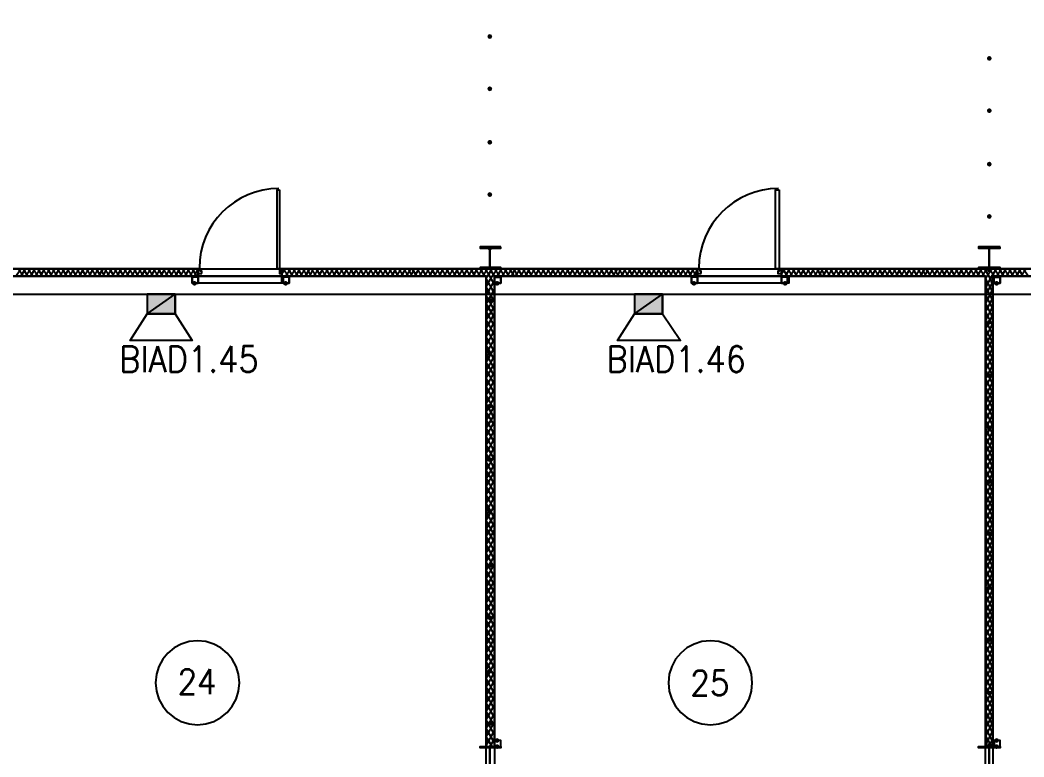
# Model space of a CAD drawing. Header units: millimetres. Extents: x 0 to 420, y 0 to 297.
# Drawn here: x 312.86 to 347.83, y 121.9 to 147.55 of the extents above; entities that cross this region are included whole.
import ezdxf

# ---------------------------------------------------------------- set-up
doc = ezdxf.new("R2010")
doc.units = ezdxf.units.MM
doc.layers.get('0').update_dxf_attribs({"linetype": 'CONTINUOUS'})
doc.styles.get("Standard").update_dxf_attribs({"font": 'STANDARD'})

msp = doc.modelspace()

# ---------------------------------------------------------------- hatches: boundary and pattern name
at = {"true_color": 0x000007}
for points in [[(329.311, 146.981333), (329.286129, 146.921537), (329.226333, 146.896667), (329.166538, 146.921537), (329.141667, 146.981333), (329.166537, 147.041129), (329.226333, 147.066), (329.286129, 147.041129)], [(346.71, 146.219333), (346.685129, 146.159538), (346.625333, 146.134667), (346.565538, 146.159538), (346.540667, 146.219333), (346.565537, 146.279129), (346.625333, 146.304), (346.685129, 146.279129)], [(329.311, 145.161), (329.286129, 145.101204), (329.226333, 145.076333), (329.166538, 145.101204), (329.141667, 145.161), (329.166537, 145.220796), (329.226333, 145.245667), (329.286129, 145.220796)], [(346.71, 144.399), (346.685129, 144.339204), (346.625333, 144.314333), (346.565538, 144.339204), (346.540667, 144.399), (346.565537, 144.458796), (346.625333, 144.483667), (346.685129, 144.458796)], [(329.311, 143.298333), (329.286129, 143.238537), (329.226333, 143.213667), (329.166538, 143.238537), (329.141667, 143.298333), (329.166537, 143.358129), (329.226333, 143.383), (329.286129, 143.358129)], [(346.71, 142.536333), (346.685129, 142.476537), (346.625333, 142.451667), (346.565538, 142.476537), (346.540667, 142.536333), (346.565537, 142.596129), (346.625333, 142.621), (346.685129, 142.596129)], [(329.311, 141.478), (329.286129, 141.418204), (329.226333, 141.393333), (329.166538, 141.418204), (329.141667, 141.478), (329.166537, 141.537796), (329.226333, 141.562667), (329.286129, 141.537796)], [(346.71, 140.716), (346.685129, 140.656204), (346.625333, 140.631333), (346.565538, 140.656204), (346.540667, 140.716), (346.565537, 140.775796), (346.625333, 140.800667), (346.685129, 140.775796)], [(329.311, 139.615333), (329.286129, 139.555537), (329.226333, 139.530667), (329.166538, 139.555537), (329.141667, 139.615333), (329.166537, 139.675129), (329.226333, 139.7), (329.286129, 139.675129)], [(346.71, 138.853333), (346.685129, 138.793537), (346.625333, 138.768667), (346.565538, 138.793537), (346.540667, 138.853333), (346.565537, 138.913129), (346.625333, 138.938), (346.685129, 138.913129)], [(319.024, 138.387667), (318.999129, 138.327871), (318.939333, 138.303), (318.879537, 138.327871), (318.854667, 138.387667), (318.879537, 138.447462), (318.939333, 138.472333), (318.999129, 138.447463)], [(322.199, 138.387667), (322.174129, 138.327871), (322.114333, 138.303), (322.054537, 138.327871), (322.029667, 138.387667), (322.054537, 138.447462), (322.114333, 138.472333), (322.174129, 138.447463)], [(329.565, 138.387667), (329.540129, 138.327871), (329.480333, 138.303), (329.420538, 138.327871), (329.395667, 138.387667), (329.420537, 138.447462), (329.480333, 138.472333), (329.540129, 138.447463)], [(336.423, 138.387667), (336.398129, 138.327871), (336.338333, 138.303), (336.278537, 138.327871), (336.253667, 138.387667), (336.278537, 138.447462), (336.338333, 138.472333), (336.398129, 138.447463)], [(339.598, 138.387667), (339.573129, 138.327871), (339.513333, 138.303), (339.453538, 138.327871), (339.428667, 138.387667), (339.453537, 138.447462), (339.513333, 138.472333), (339.573129, 138.447463)], [(346.964, 138.387667), (346.939129, 138.327871), (346.879333, 138.303), (346.819537, 138.327871), (346.794667, 138.387667), (346.819537, 138.447462), (346.879333, 138.472333), (346.939129, 138.447463)], [(329.311, 137.795), (329.286129, 137.735204), (329.226333, 137.710333), (329.166538, 137.735204), (329.141667, 137.795), (329.166537, 137.854796), (329.226333, 137.879667), (329.286129, 137.854796)], [(346.71, 137.033), (346.685129, 136.973204), (346.625333, 136.948333), (346.565538, 136.973204), (346.540667, 137.033), (346.565537, 137.092796), (346.625333, 137.117667), (346.685129, 137.092796)], [(329.311, 135.932333), (329.286129, 135.872537), (329.226333, 135.847667), (329.166538, 135.872537), (329.141667, 135.932333), (329.166537, 135.992129), (329.226333, 136.017), (329.286129, 135.992129)], [(346.71, 135.170333), (346.685129, 135.110537), (346.625333, 135.085667), (346.565538, 135.110537), (346.540667, 135.170333), (346.565537, 135.230129), (346.625333, 135.255), (346.685129, 135.230129)], [(329.311, 134.112), (329.286129, 134.052204), (329.226333, 134.027333), (329.166538, 134.052204), (329.141667, 134.112), (329.166537, 134.171796), (329.226333, 134.196667), (329.286129, 134.171796)], [(346.71, 133.35), (346.685129, 133.290204), (346.625333, 133.265333), (346.565538, 133.290204), (346.540667, 133.35), (346.565537, 133.409796), (346.625333, 133.434667), (346.685129, 133.409796)], [(329.311, 132.249333), (329.286129, 132.189537), (329.226333, 132.164667), (329.166538, 132.189537), (329.141667, 132.249333), (329.166537, 132.309129), (329.226333, 132.334), (329.286129, 132.309129)], [(346.71, 131.487333), (346.685129, 131.427537), (346.625333, 131.402667), (346.565538, 131.427537), (346.540667, 131.487333), (346.565537, 131.547129), (346.625333, 131.572), (346.685129, 131.547129)], [(329.311, 130.429), (329.286129, 130.369204), (329.226333, 130.344333), (329.166538, 130.369204), (329.141667, 130.429), (329.166537, 130.488796), (329.226333, 130.513667), (329.286129, 130.488796)], [(346.71, 129.667), (346.685129, 129.607204), (346.625333, 129.582333), (346.565538, 129.607204), (346.540667, 129.667), (346.565537, 129.726796), (346.625333, 129.751667), (346.685129, 129.726796)], [(329.311, 128.566333), (329.286129, 128.506537), (329.226333, 128.481667), (329.166538, 128.506537), (329.141667, 128.566333), (329.166537, 128.626129), (329.226333, 128.651), (329.286129, 128.626129)], [(346.71, 127.804333), (346.685129, 127.744537), (346.625333, 127.719667), (346.565538, 127.744537), (346.540667, 127.804333), (346.565537, 127.864129), (346.625333, 127.889), (346.685129, 127.864129)], [(329.311, 126.746), (329.286129, 126.686204), (329.226333, 126.661333), (329.166538, 126.686204), (329.141667, 126.746), (329.166537, 126.805796), (329.226333, 126.830667), (329.286129, 126.805796)], [(346.71, 125.984), (346.685129, 125.924204), (346.625333, 125.899333), (346.565538, 125.924204), (346.540667, 125.984), (346.565537, 126.043796), (346.625333, 126.068667), (346.685129, 126.043796)], [(329.311, 124.883333), (329.286129, 124.823537), (329.226333, 124.798667), (329.166538, 124.823537), (329.141667, 124.883333), (329.166537, 124.943129), (329.226333, 124.968), (329.286129, 124.943129)], [(346.71, 124.121333), (346.685129, 124.061537), (346.625333, 124.036667), (346.565538, 124.061537), (346.540667, 124.121333), (346.565537, 124.181129), (346.625333, 124.206), (346.685129, 124.181129)], [(329.311, 123.063), (329.286129, 123.003204), (329.226333, 122.978333), (329.166538, 123.003204), (329.141667, 123.063), (329.166537, 123.122796), (329.226333, 123.147667), (329.286129, 123.122796)], [(329.565, 122.470333), (329.540129, 122.410538), (329.480333, 122.385667), (329.420538, 122.410538), (329.395667, 122.470333), (329.420537, 122.530129), (329.480333, 122.555), (329.540129, 122.530129)], [(346.964, 122.470333), (346.939129, 122.410538), (346.879333, 122.385667), (346.819537, 122.410538), (346.794667, 122.470333), (346.819537, 122.530129), (346.879333, 122.555), (346.939129, 122.530129)], [(329.565, 122.258667), (329.540129, 122.198871), (329.480333, 122.174), (329.420538, 122.198871), (329.395667, 122.258667), (329.420537, 122.318462), (329.480333, 122.343333), (329.540129, 122.318463)], [(346.71, 122.301), (346.685129, 122.241204), (346.625333, 122.216333), (346.565538, 122.241204), (346.540667, 122.301), (346.565537, 122.360796), (346.625333, 122.385667), (346.685129, 122.360796)], [(346.964, 122.258667), (346.939129, 122.198871), (346.879333, 122.174), (346.819537, 122.198871), (346.794667, 122.258667), (346.819537, 122.318462), (346.879333, 122.343333), (346.939129, 122.318463)]]:
    msp.add_hatch(color=0, dxfattribs=at).paths.add_polyline_path(points, flags=0)
at = {"true_color": 0x000052}
h = msp.add_hatch(color=0, dxfattribs=at)
h.paths.add_polyline_path([(318.262, 137.329333), (317.288334, 137.329333), (318.262, 138.006666)], flags=0)
h.paths.add_polyline_path([(317.288334, 137.329333), (318.262, 138.006666), (317.288334, 138.006666)], flags=0)
h = msp.add_hatch(color=0, dxfattribs=at)
h.paths.add_polyline_path([(335.237667, 137.329333), (334.264, 137.329333), (335.237667, 138.006666)], flags=0)
h.paths.add_polyline_path([(334.264, 137.329333), (335.237667, 138.006666), (334.264, 138.006666)], flags=0)

# ---------------------------------------------------------------- linework, layer by layer
at = {"color": 0, "true_color": 0x000005}
msp.add_lwpolyline([(133.011334, 138.006666), (237.236001, 138.006666), (243.924667, 138.006666), (243.924667, 144.060333), (260.942667, 144.060333), (260.942667, 138.006666), (372.745, 138.006666), (372.745, 186.732333), (265.091334, 186.732333), (258.487334, 186.732333), (258.487334, 163.279666), (257.979334, 163.279666), (257.979334, 181.017333), (251.079001, 181.017333), (240.453334, 181.017333), (240.453334, 202.988333), (236.177667, 202.988333), (235.204001, 202.988333), (222.800334, 202.988333), (222.800334, 186.732333), (125.560668, 186.732333)], dxfattribs=at)
at = {"color": 0, "true_color": 0x000008}
msp.add_lwpolyline([(380.746, 138.895667), (380.746, 186.012667), (259.291667, 186.012667), (259.291667, 138.895667)], close=True, dxfattribs=at)
at = {"color": 0, "true_color": 0x000007}
for points in [[(321.8815, 141.689667), (321.597991, 141.675351), (321.322673, 141.633333), (321.056939, 141.565007), (320.802182, 141.471766), (320.559796, 141.355004), (320.331176, 141.216114), (320.117714, 141.056491), (319.920805, 140.877528), (319.741842, 140.680619), (319.582219, 140.467157), (319.44333, 140.238537), (319.326568, 139.996151), (319.233326, 139.741395), (319.165, 139.47566), (319.122982, 139.200342), (319.108667, 138.916833)], [(339.2805, 141.689667), (338.996991, 141.675351), (338.721673, 141.633333), (338.455939, 141.565007), (338.201182, 141.471766), (337.958796, 141.355004), (337.730176, 141.216114), (337.516714, 141.056491), (337.319805, 140.877528), (337.140842, 140.680619), (336.981219, 140.467157), (336.84233, 140.238537), (336.725568, 139.996151), (336.632326, 139.741395), (336.564, 139.47566), (336.521982, 139.200342), (336.507667, 138.916833)], [(328.887667, 139.657667), (328.887667, 139.615333)], [(329.057, 139.657667), (329.057, 139.615333)], [(329.226333, 139.657667), (329.226333, 138.895667)], [(329.395667, 139.657667), (329.395667, 139.615333)], [(329.565, 139.657667), (329.565, 139.615333)], [(346.286667, 139.657667), (346.286667, 139.615333)], [(346.456, 139.657667), (346.456, 139.615333)], [(346.625333, 139.657667), (346.625333, 138.895667)], [(346.794667, 139.657667), (346.794667, 139.615333)], [(346.964, 139.657667), (346.964, 139.615333)], [(319.066333, 138.895667), (304.630667, 138.895667)], [(312.716333, 138.641667), (312.885667, 138.895667)], [(312.970333, 138.641667), (312.801, 138.895667)], [(312.885667, 138.641667), (313.055, 138.895667)], [(313.139667, 138.641667), (312.970333, 138.895667)], [(313.055, 138.641667), (313.224333, 138.895667)], [(313.309, 138.641667), (313.139667, 138.895667)], [(313.224333, 138.641667), (313.393667, 138.895667)], [(313.478333, 138.641667), (313.309, 138.895667)], [(313.393667, 138.641667), (313.563, 138.895667)], [(313.647667, 138.641667), (313.478333, 138.895667)], [(313.563, 138.641667), (313.732333, 138.895667)], [(313.817, 138.641667), (313.647667, 138.895667)], [(313.732333, 138.641667), (313.901667, 138.895667)], [(313.986333, 138.641667), (313.817, 138.895667)], [(313.901667, 138.641667), (314.071, 138.895667)], [(314.155667, 138.641667), (313.986333, 138.895667)], [(314.071, 138.641667), (314.240333, 138.895667)], [(314.325, 138.641667), (314.155667, 138.895667)], [(314.240333, 138.641667), (314.409667, 138.895667)], [(314.494333, 138.641667), (314.325, 138.895667)], [(314.409667, 138.641667), (314.579, 138.895667)], [(314.663667, 138.641667), (314.494333, 138.895667)], [(314.579, 138.641667), (314.748333, 138.895667)], [(314.833, 138.641667), (314.663667, 138.895667)], [(314.748333, 138.641667), (314.917667, 138.895667)], [(315.002333, 138.641667), (314.833, 138.895667)], [(314.917667, 138.641667), (315.087, 138.895667)], [(315.171667, 138.641667), (315.002333, 138.895667)], [(315.087, 138.641667), (315.256333, 138.895667)], [(315.341, 138.641667), (315.171667, 138.895667)], [(315.256333, 138.641667), (315.425667, 138.895667)], [(315.510333, 138.641667), (315.341, 138.895667)], [(315.425667, 138.641667), (315.595, 138.895667)], [(315.679667, 138.641667), (315.510333, 138.895667)], [(315.595, 138.641667), (315.764333, 138.895667)], [(315.806667, 138.641667), (315.679667, 138.895667)], [(315.764333, 138.641667), (315.891333, 138.895667)], [(315.976, 138.641667), (315.806667, 138.895667)], [(315.891333, 138.641667), (316.060667, 138.895667)], [(316.145333, 138.641667), (315.976, 138.895667)], [(316.060667, 138.641667), (316.23, 138.895667)], [(316.314667, 138.641667), (316.145333, 138.895667)], [(316.23, 138.641667), (316.399333, 138.895667)], [(316.484, 138.641667), (316.314667, 138.895667)], [(316.399333, 138.641667), (316.568667, 138.895667)], [(316.653333, 138.641667), (316.484, 138.895667)], [(316.568667, 138.641667), (316.738, 138.895667)], [(316.822667, 138.641667), (316.653333, 138.895667)], [(316.738, 138.641667), (316.907333, 138.895667)], [(316.992, 138.641667), (316.822667, 138.895667)], [(316.907333, 138.641667), (317.076667, 138.895667)], [(317.161333, 138.641667), (316.992, 138.895667)], [(317.076667, 138.641667), (317.246, 138.895667)], [(317.330667, 138.641667), (317.161333, 138.895667)], [(317.246, 138.641667), (317.415333, 138.895667)], [(317.5, 138.641667), (317.330667, 138.895667)], [(317.415333, 138.641667), (317.584667, 138.895667)], [(317.669333, 138.641667), (317.5, 138.895667)], [(317.584667, 138.641667), (317.754, 138.895667)], [(317.838667, 138.641667), (317.669333, 138.895667)], [(317.754, 138.641667), (317.923333, 138.895667)], [(318.008, 138.641667), (317.838667, 138.895667)], [(317.923333, 138.641667), (318.092667, 138.895667)], [(318.177333, 138.641667), (318.008, 138.895667)], [(318.092667, 138.641667), (318.262, 138.895667)], [(318.346667, 138.641667), (318.177333, 138.895667)], [(318.262, 138.641667), (318.431333, 138.895667)], [(318.516, 138.641667), (318.346667, 138.895667)], [(318.431333, 138.641667), (318.600667, 138.895667)], [(318.685333, 138.641667), (318.516, 138.895667)], [(318.600667, 138.641667), (318.77, 138.895667)], [(318.854667, 138.641667), (318.685333, 138.895667)], [(318.77, 138.641667), (318.939333, 138.895667)], [(319.024, 138.641667), (318.854667, 138.895667)], [(318.939333, 138.641667), (319.066333, 138.895667)], [(319.066333, 138.811), (319.024, 138.895667)], [(319.066333, 138.895667), (319.066333, 138.726333), (319.066333, 138.641667)], [(319.066333, 138.641667), (319.066333, 138.726333), (319.066333, 138.895667), (319.066333, 138.726333)], [(321.987333, 138.726333), (322.114333, 138.895667)], [(321.987333, 138.895667), (321.987333, 138.726333), (321.987333, 138.641667)], [(321.987333, 138.641667), (321.987333, 138.726333), (321.987333, 138.895667), (321.987333, 138.726333)], [(336.465333, 138.895667), (321.987333, 138.895667)], [(322.199, 138.641667), (322.029667, 138.895667)], [(322.114333, 138.641667), (322.283667, 138.895667)], [(322.368333, 138.641667), (322.199, 138.895667)], [(322.283667, 138.641667), (322.453, 138.895667)], [(322.537667, 138.641667), (322.368333, 138.895667)], [(322.453, 138.641667), (322.622333, 138.895667)], [(322.707, 138.641667), (322.537667, 138.895667)], [(322.622333, 138.641667), (322.791667, 138.895667)], [(322.876333, 138.641667), (322.707, 138.895667)], [(322.791667, 138.641667), (322.961, 138.895667)], [(323.003333, 138.641667), (322.876333, 138.895667)], [(322.961, 138.641667), (323.088, 138.895667)], [(323.172667, 138.641667), (323.003333, 138.895667)], [(323.088, 138.641667), (323.257333, 138.895667)], [(323.342, 138.641667), (323.172667, 138.895667)], [(323.257333, 138.641667), (323.426667, 138.895667)], [(323.511333, 138.641667), (323.342, 138.895667)], [(323.426667, 138.641667), (323.596, 138.895667)], [(323.680667, 138.641667), (323.511333, 138.895667)], [(323.596, 138.641667), (323.765333, 138.895667)], [(323.85, 138.641667), (323.680667, 138.895667)], [(323.765333, 138.641667), (323.934667, 138.895667)], [(324.019333, 138.641667), (323.85, 138.895667)], [(323.934667, 138.641667), (324.104, 138.895667)], [(324.188667, 138.641667), (324.019333, 138.895667)], [(324.104, 138.641667), (324.273333, 138.895667)], [(324.358, 138.641667), (324.188667, 138.895667)], [(324.273333, 138.641667), (324.442667, 138.895667)], [(324.527333, 138.641667), (324.358, 138.895667)], [(324.442667, 138.641667), (324.612, 138.895667)], [(324.696667, 138.641667), (324.527333, 138.895667)], [(324.612, 138.641667), (324.781333, 138.895667)], [(324.866, 138.641667), (324.696667, 138.895667)], [(324.781333, 138.641667), (324.950667, 138.895667)], [(325.035333, 138.641667), (324.866, 138.895667)], [(324.950667, 138.641667), (325.12, 138.895667)], [(325.204667, 138.641667), (325.035333, 138.895667)], [(325.12, 138.641667), (325.289333, 138.895667)], [(325.374, 138.641667), (325.204667, 138.895667)], [(325.289333, 138.641667), (325.458667, 138.895667)], [(325.543333, 138.641667), (325.374, 138.895667)], [(325.458667, 138.641667), (325.628, 138.895667)], [(325.712667, 138.641667), (325.543333, 138.895667)], [(325.628, 138.641667), (325.797333, 138.895667)], [(325.882, 138.641667), (325.712667, 138.895667)], [(325.797333, 138.641667), (325.966667, 138.895667)], [(326.051333, 138.641667), (325.882, 138.895667)], [(325.966667, 138.641667), (326.136, 138.895667)], [(326.220667, 138.641667), (326.051333, 138.895667)], [(326.136, 138.641667), (326.305333, 138.895667)], [(326.39, 138.641667), (326.220667, 138.895667)], [(326.305333, 138.641667), (326.474667, 138.895667)], [(326.517, 138.641667), (326.39, 138.895667)], [(326.474667, 138.641667), (326.601667, 138.895667)], [(326.686333, 138.641667), (326.517, 138.895667)], [(326.601667, 138.641667), (326.771, 138.895667)], [(326.855667, 138.641667), (326.686333, 138.895667)], [(326.771, 138.641667), (326.940333, 138.895667)], [(327.025, 138.641667), (326.855667, 138.895667)], [(326.940333, 138.641667), (327.109667, 138.895667)], [(327.194333, 138.641667), (327.025, 138.895667)], [(327.109667, 138.641667), (327.279, 138.895667)], [(327.363667, 138.641667), (327.194333, 138.895667)], [(327.279, 138.641667), (327.448333, 138.895667)], [(327.533, 138.641667), (327.363667, 138.895667)], [(327.448333, 138.641667), (327.617667, 138.895667)], [(327.702333, 138.641667), (327.533, 138.895667)], [(327.617667, 138.641667), (327.787, 138.895667)], [(327.871667, 138.641667), (327.702333, 138.895667)], [(327.787, 138.641667), (327.956333, 138.895667)], [(328.041, 138.641667), (327.871667, 138.895667)], [(327.956333, 138.641667), (328.125667, 138.895667)], [(328.210333, 138.641667), (328.041, 138.895667)], [(328.125667, 138.641667), (328.295, 138.895667)], [(328.379667, 138.641667), (328.210333, 138.895667)], [(328.295, 138.641667), (328.464333, 138.895667)], [(328.549, 138.641667), (328.379667, 138.895667)], [(328.464333, 138.641667), (328.633667, 138.895667)], [(328.718333, 138.641667), (328.549, 138.895667)], [(328.633667, 138.641667), (328.803, 138.895667)], [(328.887667, 138.641667), (328.718333, 138.895667)], [(328.803, 138.641667), (328.972333, 138.895667)], [(328.887667, 138.938), (328.887667, 138.895667)], [(329.057, 138.641667), (328.887667, 138.895667)], [(328.972333, 138.641667), (329.141667, 138.895667)], [(329.057, 138.938), (329.057, 138.895667)], [(329.226333, 138.641667), (329.057, 138.895667)], [(329.141667, 138.641667), (329.311, 138.895667)], [(329.395667, 138.641667), (329.226333, 138.895667)], [(329.311, 138.641667), (329.480333, 138.895667)], [(329.395667, 138.938), (329.395667, 138.895667)], [(329.565, 138.641667), (329.395667, 138.895667)], [(329.480333, 138.641667), (329.649667, 138.895667)], [(329.565, 138.938), (329.565, 138.895667)], [(329.734333, 138.641667), (329.565, 138.895667)], [(329.649667, 138.641667), (329.819, 138.895667)], [(329.903667, 138.641667), (329.734333, 138.895667)], [(329.819, 138.641667), (329.988333, 138.895667)], [(330.073, 138.641667), (329.903667, 138.895667)], [(329.988333, 138.641667), (330.115333, 138.895667)], [(330.2, 138.641667), (330.073, 138.895667)], [(330.115333, 138.641667), (330.284667, 138.895667)], [(330.369333, 138.641667), (330.2, 138.895667)], [(330.284667, 138.641667), (330.454, 138.895667)], [(330.538667, 138.641667), (330.369333, 138.895667)], [(330.454, 138.641667), (330.623333, 138.895667)], [(330.708, 138.641667), (330.538667, 138.895667)], [(330.623333, 138.641667), (330.792667, 138.895667)], [(330.877333, 138.641667), (330.708, 138.895667)], [(330.792667, 138.641667), (330.962, 138.895667)], [(331.046667, 138.641667), (330.877333, 138.895667)], [(330.962, 138.641667), (331.131333, 138.895667)], [(331.216, 138.641667), (331.046667, 138.895667)], [(331.131333, 138.641667), (331.300667, 138.895667)], [(331.385333, 138.641667), (331.216, 138.895667)], [(331.300667, 138.641667), (331.47, 138.895667)], [(331.554667, 138.641667), (331.385333, 138.895667)], [(331.47, 138.641667), (331.639333, 138.895667)], [(331.724, 138.641667), (331.554667, 138.895667)], [(331.639333, 138.641667), (331.808667, 138.895667)], [(331.893333, 138.641667), (331.724, 138.895667)], [(331.808667, 138.641667), (331.978, 138.895667)], [(332.062667, 138.641667), (331.893333, 138.895667)], [(331.978, 138.641667), (332.147333, 138.895667)], [(332.232, 138.641667), (332.062667, 138.895667)], [(332.147333, 138.641667), (332.316667, 138.895667)], [(332.401333, 138.641667), (332.232, 138.895667)], [(332.316667, 138.641667), (332.486, 138.895667)], [(332.570667, 138.641667), (332.401333, 138.895667)], [(332.486, 138.641667), (332.655333, 138.895667)], [(332.74, 138.641667), (332.570667, 138.895667)], [(332.655333, 138.641667), (332.824667, 138.895667)], [(332.909333, 138.641667), (332.74, 138.895667)], [(332.824667, 138.641667), (332.994, 138.895667)], [(333.078667, 138.641667), (332.909333, 138.895667)], [(332.994, 138.641667), (333.163333, 138.895667)], [(333.248, 138.641667), (333.078667, 138.895667)], [(333.163333, 138.641667), (333.332667, 138.895667)], [(333.417333, 138.641667), (333.248, 138.895667)], [(333.332667, 138.641667), (333.502, 138.895667)], [(333.586667, 138.641667), (333.417333, 138.895667)], [(333.502, 138.641667), (333.671333, 138.895667)], [(333.713667, 138.641667), (333.586667, 138.895667)], [(333.671333, 138.641667), (333.798333, 138.895667)], [(333.883, 138.641667), (333.713667, 138.895667)], [(333.798333, 138.641667), (333.967667, 138.895667)], [(334.052333, 138.641667), (333.883, 138.895667)], [(333.967667, 138.641667), (334.137, 138.895667)], [(334.221667, 138.641667), (334.052333, 138.895667)], [(334.137, 138.641667), (334.306333, 138.895667)], [(334.391, 138.641667), (334.221667, 138.895667)], [(334.306333, 138.641667), (334.475667, 138.895667)], [(334.560333, 138.641667), (334.391, 138.895667)], [(334.475667, 138.641667), (334.645, 138.895667)], [(334.729667, 138.641667), (334.560333, 138.895667)], [(334.645, 138.641667), (334.814333, 138.895667)], [(334.899, 138.641667), (334.729667, 138.895667)], [(334.814333, 138.641667), (334.983667, 138.895667)], [(335.068333, 138.641667), (334.899, 138.895667)], [(334.983667, 138.641667), (335.153, 138.895667)], [(335.237667, 138.641667), (335.068333, 138.895667)], [(335.153, 138.641667), (335.322333, 138.895667)], [(335.407, 138.641667), (335.237667, 138.895667)], [(335.322333, 138.641667), (335.491667, 138.895667)], [(335.576333, 138.641667), (335.407, 138.895667)], [(335.491667, 138.641667), (335.661, 138.895667)], [(335.745667, 138.641667), (335.576333, 138.895667)], [(335.661, 138.641667), (335.830333, 138.895667)], [(335.915, 138.641667), (335.745667, 138.895667)], [(335.830333, 138.641667), (335.999667, 138.895667)], [(336.084333, 138.641667), (335.915, 138.895667)], [(335.999667, 138.641667), (336.169, 138.895667)], [(336.253667, 138.641667), (336.084333, 138.895667)], [(336.169, 138.641667), (336.338333, 138.895667)], [(336.423, 138.641667), (336.253667, 138.895667)], [(336.338333, 138.641667), (336.465333, 138.853333)], [(336.465333, 138.811), (336.423, 138.895667)], [(336.465333, 138.895667), (336.465333, 138.726333), (336.465333, 138.641667)], [(336.465333, 138.641667), (336.465333, 138.726333), (336.465333, 138.895667), (336.465333, 138.726333)], [(339.386333, 138.726333), (339.513333, 138.895667)], [(339.386333, 138.895667), (339.386333, 138.726333), (339.386333, 138.641667)], [(339.386333, 138.641667), (339.386333, 138.726333), (339.386333, 138.895667), (339.386333, 138.726333)], [(353.864333, 138.895667), (339.386333, 138.895667)], [(339.598, 138.641667), (339.428667, 138.895667)], [(339.513333, 138.641667), (339.682667, 138.895667)], [(339.767333, 138.641667), (339.598, 138.895667)], [(339.682667, 138.641667), (339.852, 138.895667)], [(339.936667, 138.641667), (339.767333, 138.895667)], [(339.852, 138.641667), (340.021333, 138.895667)], [(340.106, 138.641667), (339.936667, 138.895667)], [(340.021333, 138.641667), (340.190667, 138.895667)], [(340.275333, 138.641667), (340.106, 138.895667)], [(340.190667, 138.641667), (340.36, 138.895667)], [(340.444667, 138.641667), (340.275333, 138.895667)], [(340.36, 138.641667), (340.529333, 138.895667)], [(340.614, 138.641667), (340.444667, 138.895667)], [(340.529333, 138.641667), (340.698667, 138.895667)], [(340.783333, 138.641667), (340.614, 138.895667)], [(340.698667, 138.641667), (340.825667, 138.895667)], [(340.910333, 138.641667), (340.783333, 138.895667)], [(340.825667, 138.641667), (340.995, 138.895667)], [(341.079667, 138.641667), (340.910333, 138.895667)], [(340.995, 138.641667), (341.164333, 138.895667)], [(341.249, 138.641667), (341.079667, 138.895667)], [(341.164333, 138.641667), (341.333667, 138.895667)], [(341.418333, 138.641667), (341.249, 138.895667)], [(341.333667, 138.641667), (341.503, 138.895667)], [(341.587667, 138.641667), (341.418333, 138.895667)], [(341.503, 138.641667), (341.672333, 138.895667)], [(341.757, 138.641667), (341.587667, 138.895667)], [(341.672333, 138.641667), (341.841667, 138.895667)], [(341.926333, 138.641667), (341.757, 138.895667)], [(341.841667, 138.641667), (342.011, 138.895667)], [(342.095667, 138.641667), (341.926333, 138.895667)], [(342.011, 138.641667), (342.180333, 138.895667)], [(342.265, 138.641667), (342.095667, 138.895667)], [(342.180333, 138.641667), (342.349667, 138.895667)], [(342.434333, 138.641667), (342.265, 138.895667)], [(342.349667, 138.641667), (342.519, 138.895667)], [(342.603667, 138.641667), (342.434333, 138.895667)], [(342.519, 138.641667), (342.688333, 138.895667)], [(342.773, 138.641667), (342.603667, 138.895667)], [(342.688333, 138.641667), (342.857667, 138.895667)], [(342.942333, 138.641667), (342.773, 138.895667)], [(342.857667, 138.641667), (343.027, 138.895667)], [(343.111667, 138.641667), (342.942333, 138.895667)], [(343.027, 138.641667), (343.196333, 138.895667)], [(343.281, 138.641667), (343.111667, 138.895667)], [(343.196333, 138.641667), (343.365667, 138.895667)], [(343.450333, 138.641667), (343.281, 138.895667)], [(343.365667, 138.641667), (343.535, 138.895667)], [(343.619667, 138.641667), (343.450333, 138.895667)], [(343.535, 138.641667), (343.704333, 138.895667)], [(343.789, 138.641667), (343.619667, 138.895667)], [(343.704333, 138.641667), (343.873667, 138.895667)], [(343.958333, 138.641667), (343.789, 138.895667)], [(343.873667, 138.641667), (344.043, 138.895667)], [(344.127667, 138.641667), (343.958333, 138.895667)], [(344.043, 138.641667), (344.212333, 138.895667)], [(344.297, 138.641667), (344.127667, 138.895667)], [(344.212333, 138.641667), (344.381667, 138.895667)], [(344.424, 138.641667), (344.297, 138.895667)], [(344.381667, 138.641667), (344.508667, 138.895667)], [(344.593333, 138.641667), (344.424, 138.895667)], [(344.508667, 138.641667), (344.678, 138.895667)], [(344.762667, 138.641667), (344.593333, 138.895667)], [(344.678, 138.641667), (344.847333, 138.895667)], [(344.932, 138.641667), (344.762667, 138.895667)], [(344.847333, 138.641667), (345.016667, 138.895667)], [(345.101333, 138.641667), (344.932, 138.895667)], [(345.016667, 138.641667), (345.186, 138.895667)], [(345.270667, 138.641667), (345.101333, 138.895667)], [(345.186, 138.641667), (345.355333, 138.895667)], [(345.44, 138.641667), (345.270667, 138.895667)], [(345.355333, 138.641667), (345.524667, 138.895667)], [(345.609333, 138.641667), (345.44, 138.895667)], [(345.524667, 138.641667), (345.694, 138.895667)], [(345.778667, 138.641667), (345.609333, 138.895667)], [(345.694, 138.641667), (345.863333, 138.895667)], [(345.948, 138.641667), (345.778667, 138.895667)], [(345.863333, 138.641667), (346.032667, 138.895667)], [(346.117333, 138.641667), (345.948, 138.895667)], [(346.032667, 138.641667), (346.202, 138.895667)], [(346.286667, 138.641667), (346.117333, 138.895667)], [(346.202, 138.641667), (346.371333, 138.895667)], [(346.286667, 138.938), (346.286667, 138.895667)], [(346.456, 138.641667), (346.286667, 138.895667)], [(346.371333, 138.641667), (346.540667, 138.895667)], [(346.456, 138.938), (346.456, 138.895667)], [(346.625333, 138.641667), (346.456, 138.895667)], [(346.540667, 138.641667), (346.71, 138.895667)], [(346.794667, 138.641667), (346.625333, 138.895667)], [(346.71, 138.641667), (346.879333, 138.895667)], [(346.794667, 138.938), (346.794667, 138.895667)], [(346.964, 138.641667), (346.794667, 138.895667)], [(346.879333, 138.641667), (347.048667, 138.895667)], [(346.964, 138.938), (346.964, 138.895667)], [(347.133333, 138.641667), (346.964, 138.895667)], [(347.048667, 138.641667), (347.218, 138.895667)], [(347.302667, 138.641667), (347.133333, 138.895667)], [(347.218, 138.641667), (347.387333, 138.895667)], [(347.472, 138.641667), (347.302667, 138.895667)], [(347.387333, 138.641667), (347.556667, 138.895667)], [(347.641333, 138.641667), (347.472, 138.895667)], [(347.556667, 138.641667), (347.726, 138.895667)], [(347.810667, 138.641667), (347.641333, 138.895667)], [(347.726, 138.641667), (347.895333, 138.895667)], [(347.98, 138.641667), (347.810667, 138.895667)], [(311.996667, 138.641667), (319.066333, 138.641667)], [(318.939333, 138.641667), (318.939333, 138.599333)], [(319.066333, 138.514667), (319.066333, 138.641667), (320.548, 138.641667)], [(320.548, 138.387667), (319.066333, 138.387667), (319.066333, 138.514667)], [(320.548, 138.641667), (321.987333, 138.641667), (321.987333, 138.514667)], [(321.987333, 138.514667), (321.987333, 138.387667), (320.548, 138.387667)], [(322.029667, 138.641667), (321.987333, 138.641667)], [(321.987333, 138.641667), (329.099333, 138.641667)], [(322.114333, 138.641667), (322.114333, 138.599333)], [(329.099333, 138.557), (329.141667, 138.641667)], [(329.099333, 138.260667), (329.311, 138.641667)], [(329.099333, 138.641667), (329.099333, 122.258667), (329.395667, 122.258667), (329.395667, 138.641667)], [(329.395667, 138.049), (329.099333, 138.557)], [(329.099333, 137.964333), (329.395667, 138.472333)], [(329.395667, 138.345333), (329.226333, 138.641667)], [(329.395667, 138.641667), (336.465333, 138.641667)], [(329.480333, 138.641667), (329.480333, 138.599333)], [(336.338333, 138.641667), (336.338333, 138.599333)], [(336.465333, 138.514667), (336.465333, 138.641667), (337.947, 138.641667)], [(337.947, 138.387667), (336.465333, 138.387667), (336.465333, 138.514667)], [(337.947, 138.641667), (339.386333, 138.641667), (339.386333, 138.514667)], [(339.386333, 138.514667), (339.386333, 138.387667), (337.947, 138.387667)], [(339.428667, 138.641667), (339.386333, 138.684)], [(339.386333, 138.641667), (346.498333, 138.641667)], [(339.513333, 138.641667), (339.513333, 138.599333)], [(346.498333, 138.514667), (346.540667, 138.641667)], [(346.498333, 138.218333), (346.71, 138.641667)], [(346.498333, 138.641667), (346.498333, 122.258667), (346.752333, 122.258667), (346.752333, 138.641667)], [(346.752333, 138.091333), (346.498333, 138.557)], [(346.752333, 138.345333), (346.625333, 138.641667)], [(346.752333, 138.641667), (353.864333, 138.641667)], [(346.879333, 138.641667), (346.879333, 138.599333)], [(329.395667, 137.752667), (329.099333, 138.260667)], [(329.099333, 137.668), (329.395667, 138.176)], [(346.498333, 137.964333), (346.752333, 138.43)], [(346.752333, 137.795), (346.498333, 138.303)], [(346.498333, 137.668), (346.752333, 138.176)], [(329.395667, 137.456333), (329.099333, 137.964333)], [(329.099333, 137.371667), (329.395667, 137.879667)], [(346.752333, 137.498667), (346.498333, 138.006667)], [(346.498333, 137.371667), (346.752333, 137.879667)], [(329.395667, 137.202333), (329.099333, 137.668)], [(329.099333, 137.117667), (329.395667, 137.583333)], [(346.752333, 137.202333), (346.498333, 137.710333)], [(346.498333, 137.075333), (346.752333, 137.583333)], [(329.395667, 136.906), (329.099333, 137.414)], [(329.099333, 136.821333), (329.395667, 137.329333)], [(329.395667, 136.609667), (329.099333, 137.117667)], [(346.752333, 136.906), (346.498333, 137.414)], [(346.498333, 136.779), (346.752333, 137.287)], [(346.752333, 136.609667), (346.498333, 137.117667)], [(329.099333, 136.525), (329.395667, 137.033)], [(329.395667, 136.313333), (329.099333, 136.821333)], [(329.099333, 136.228667), (329.395667, 136.736667)], [(346.498333, 136.482667), (346.752333, 136.990667)], [(346.752333, 136.313333), (346.498333, 136.821333)], [(329.395667, 136.017), (329.099333, 136.525)], [(329.099333, 135.932333), (329.395667, 136.440333)], [(346.498333, 136.228667), (346.752333, 136.694333)], [(346.752333, 136.059333), (346.498333, 136.567333)], [(346.498333, 135.932333), (346.752333, 136.440333)], [(329.395667, 135.720667), (329.099333, 136.228667)], [(329.099333, 135.636), (329.395667, 136.144)], [(346.752333, 135.763), (346.498333, 136.271)], [(346.498333, 135.636), (346.752333, 136.144)], [(329.395667, 135.424333), (329.099333, 135.932333)], [(329.099333, 135.339667), (329.395667, 135.847667)], [(346.752333, 135.466667), (346.498333, 135.974667)], [(346.498333, 135.339667), (346.752333, 135.847667)], [(346.752333, 135.170333), (346.498333, 135.678333)], [(329.395667, 135.170333), (329.099333, 135.636)], [(329.099333, 135.085667), (329.395667, 135.593667)], [(329.395667, 134.874), (329.099333, 135.382)], [(346.498333, 135.043333), (346.752333, 135.551333)], [(346.752333, 134.874), (346.498333, 135.382)], [(329.099333, 134.789333), (329.395667, 135.297333)], [(329.395667, 134.577667), (329.099333, 135.085667)], [(329.099333, 134.493), (329.395667, 135.001)], [(346.498333, 134.747), (346.752333, 135.255)], [(346.752333, 134.577667), (346.498333, 135.085667)], [(329.395667, 134.281333), (329.099333, 134.789333)], [(329.099333, 134.196667), (329.395667, 134.704667)], [(346.498333, 134.450667), (346.752333, 134.958667)], [(346.752333, 134.323667), (346.498333, 134.789333)], [(346.498333, 134.196667), (346.752333, 134.662333)], [(329.395667, 133.985), (329.099333, 134.493)], [(329.099333, 133.900333), (329.395667, 134.408333)], [(346.752333, 134.027333), (346.498333, 134.535333)], [(346.498333, 133.900333), (346.752333, 134.408333)], [(329.395667, 133.688667), (329.099333, 134.196667)], [(329.099333, 133.604), (329.395667, 134.112)], [(346.752333, 133.731), (346.498333, 134.239)], [(346.498333, 133.604), (346.752333, 134.112)], [(346.752333, 133.434667), (346.498333, 133.942667)], [(329.395667, 133.434667), (329.099333, 133.900333)], [(329.099333, 133.35), (329.395667, 133.815667)], [(329.395667, 133.138333), (329.099333, 133.646333)], [(346.498333, 133.307667), (346.752333, 133.815667)], [(346.752333, 133.138333), (346.498333, 133.646333)], [(329.099333, 133.053667), (329.395667, 133.561667)], [(329.395667, 132.842), (329.099333, 133.35)], [(329.099333, 132.757333), (329.395667, 133.265333)], [(346.498333, 133.011333), (346.752333, 133.519333)], [(346.752333, 132.842), (346.498333, 133.35)], [(329.395667, 132.545667), (329.099333, 133.053667)], [(329.099333, 132.461), (329.395667, 132.969)], [(346.498333, 132.715), (346.752333, 133.223)], [(346.752333, 132.545667), (346.498333, 133.053667)], [(346.498333, 132.461), (346.752333, 132.926667)], [(329.395667, 132.249333), (329.099333, 132.757333)], [(329.099333, 132.164667), (329.395667, 132.672667)], [(346.752333, 132.291667), (346.498333, 132.799667)], [(346.498333, 132.164667), (346.752333, 132.672667)], [(329.395667, 131.953), (329.099333, 132.461)], [(329.099333, 131.868333), (329.395667, 132.376333)], [(346.752333, 131.995333), (346.498333, 132.503333)], [(346.498333, 131.868333), (346.752333, 132.376333)], [(346.752333, 131.699), (346.498333, 132.207)], [(329.395667, 131.656667), (329.099333, 132.164667)], [(329.099333, 131.572), (329.395667, 132.08)], [(329.395667, 131.402667), (329.099333, 131.868333)], [(346.498333, 131.572), (346.752333, 132.08)], [(346.752333, 131.402667), (346.498333, 131.910667)], [(329.099333, 131.318), (329.395667, 131.826)], [(329.395667, 131.106333), (329.099333, 131.614333)], [(329.099333, 131.021667), (329.395667, 131.529667)], [(346.498333, 131.275667), (346.752333, 131.783667)], [(346.752333, 131.106333), (346.498333, 131.614333)], [(346.498333, 130.979333), (346.752333, 131.487333)], [(329.395667, 130.81), (329.099333, 131.318)], [(329.099333, 130.725333), (329.395667, 131.233333)], [(346.752333, 130.81), (346.498333, 131.318)], [(346.498333, 130.683), (346.752333, 131.191)], [(329.395667, 130.513667), (329.099333, 131.021667)], [(329.099333, 130.429), (329.395667, 130.937)], [(346.752333, 130.556), (346.498333, 131.021667)], [(346.498333, 130.429), (346.752333, 130.894667)], [(329.395667, 130.217333), (329.099333, 130.725333)], [(329.099333, 130.132667), (329.395667, 130.640667)], [(329.395667, 129.921), (329.099333, 130.429)], [(346.752333, 130.259667), (346.498333, 130.767667)], [(346.498333, 130.132667), (346.752333, 130.640667)], [(346.752333, 129.963333), (346.498333, 130.471333)], [(329.099333, 129.836333), (329.395667, 130.344333)], [(329.395667, 129.624667), (329.099333, 130.132667)], [(346.498333, 129.836333), (346.752333, 130.344333)], [(346.752333, 129.667), (346.498333, 130.175)], [(329.099333, 129.582333), (329.395667, 130.048)], [(329.395667, 129.370667), (329.099333, 129.878667)], [(329.099333, 129.286), (329.395667, 129.794)], [(346.498333, 129.54), (346.752333, 130.048)], [(346.752333, 129.370667), (346.498333, 129.878667)], [(346.498333, 129.243667), (346.752333, 129.751667)], [(329.395667, 129.074333), (329.099333, 129.582333)], [(329.099333, 128.989667), (329.395667, 129.497667)], [(346.752333, 129.074333), (346.498333, 129.582333)], [(346.498333, 128.947333), (346.752333, 129.455333)], [(329.395667, 128.778), (329.099333, 129.286)], [(329.099333, 128.693333), (329.395667, 129.201333)], [(346.752333, 128.778), (346.498333, 129.286)], [(346.498333, 128.651), (346.752333, 129.159)], [(329.395667, 128.481667), (329.099333, 128.989667)], [(329.099333, 128.397), (329.395667, 128.905)], [(329.395667, 128.185333), (329.099333, 128.693333)], [(346.752333, 128.524), (346.498333, 128.989667)], [(346.498333, 128.397), (346.752333, 128.905)], [(346.752333, 128.227667), (346.498333, 128.735667)], [(329.099333, 128.100667), (329.395667, 128.608667)], [(329.395667, 127.889), (329.099333, 128.397)], [(346.498333, 128.100667), (346.752333, 128.608667)], [(346.752333, 127.931333), (346.498333, 128.439333)], [(329.099333, 127.804333), (329.395667, 128.312333)], [(329.395667, 127.635), (329.099333, 128.100667)], [(329.099333, 127.550333), (329.395667, 128.016)], [(346.498333, 127.804333), (346.752333, 128.312333)], [(346.752333, 127.635), (346.498333, 128.143)], [(346.498333, 127.508), (346.752333, 128.016)], [(329.395667, 127.338667), (329.099333, 127.846667)], [(329.099333, 127.254), (329.395667, 127.762)], [(346.752333, 127.338667), (346.498333, 127.846667)], [(346.498333, 127.211667), (346.752333, 127.719667)], [(329.395667, 127.042333), (329.099333, 127.550333)], [(329.099333, 126.957667), (329.395667, 127.465667)], [(346.752333, 127.042333), (346.498333, 127.550333)], [(346.498333, 126.915333), (346.752333, 127.423333)], [(329.395667, 126.746), (329.099333, 127.254)], [(329.099333, 126.661333), (329.395667, 127.169333)], [(329.395667, 126.449667), (329.099333, 126.957667)], [(346.752333, 126.788333), (346.498333, 127.254)], [(346.498333, 126.661333), (346.752333, 127.127)], [(346.752333, 126.492), (346.498333, 127)], [(329.099333, 126.365), (329.395667, 126.873)], [(329.395667, 126.153333), (329.099333, 126.661333)], [(346.498333, 126.365), (346.752333, 126.873)], [(346.752333, 126.195667), (346.498333, 126.703667)], [(329.099333, 126.068667), (329.395667, 126.576667)], [(329.395667, 125.857), (329.099333, 126.365)], [(329.099333, 125.814667), (329.395667, 126.280333)], [(346.498333, 126.068667), (346.752333, 126.576667)], [(346.752333, 125.899333), (346.498333, 126.407333)], [(346.498333, 125.772333), (346.752333, 126.280333)], [(320.505667, 124.481167), (320.475995, 124.77551), (320.390894, 125.049662), (320.256238, 125.297749), (320.077899, 125.513899), (319.861749, 125.692238), (319.613662, 125.826894), (319.33951, 125.911995), (319.045167, 125.941667), (318.750823, 125.911995), (318.476671, 125.826894), (318.228584, 125.692238), (318.012434, 125.513899), (317.834095, 125.297749), (317.699439, 125.049662), (317.614339, 124.77551), (317.584667, 124.481167)], [(329.395667, 125.603), (329.099333, 126.111)], [(329.099333, 125.518333), (329.395667, 126.026333)], [(338.370333, 124.481167), (338.340661, 124.77551), (338.255561, 125.049662), (338.120905, 125.297749), (337.942566, 125.513899), (337.726416, 125.692238), (337.478329, 125.826894), (337.204177, 125.911995), (336.909833, 125.941667), (336.61549, 125.911995), (336.341338, 125.826894), (336.093251, 125.692238), (335.877101, 125.513899), (335.698762, 125.297749), (335.564106, 125.049662), (335.479005, 124.77551), (335.449333, 124.481167)], [(346.752333, 125.603), (346.498333, 126.111)], [(346.498333, 125.476), (346.752333, 125.984)], [(329.395667, 125.306667), (329.099333, 125.814667)], [(329.099333, 125.222), (329.395667, 125.73)], [(346.752333, 125.306667), (346.498333, 125.814667)], [(346.498333, 125.179667), (346.752333, 125.687667)], [(329.395667, 125.010333), (329.099333, 125.518333)], [(329.099333, 124.925667), (329.395667, 125.433667)], [(329.395667, 124.714), (329.099333, 125.222)], [(346.752333, 125.010333), (346.498333, 125.518333)], [(346.498333, 124.883333), (346.752333, 125.391333)], [(346.752333, 124.756333), (346.498333, 125.222)], [(329.099333, 124.629333), (329.395667, 125.137333)], [(329.395667, 124.417667), (329.099333, 124.925667)], [(329.099333, 124.333), (329.395667, 124.841)], [(346.498333, 124.629333), (346.752333, 125.095)], [(346.752333, 124.46), (346.498333, 124.968)], [(346.498333, 124.333), (346.752333, 124.841)], [(329.395667, 124.121333), (329.099333, 124.629333)], [(329.099333, 124.036667), (329.395667, 124.544667)], [(346.752333, 124.163667), (346.498333, 124.671667)], [(346.498333, 124.036667), (346.752333, 124.544667)], [(317.584667, 124.481167), (317.614339, 124.186823), (317.699439, 123.912671), (317.834095, 123.664584), (318.012434, 123.448434), (318.228584, 123.270095), (318.476671, 123.135439), (318.750823, 123.050339), (319.045167, 123.020667), (319.33951, 123.050339), (319.613662, 123.135439), (319.861749, 123.270095), (320.077899, 123.448434), (320.256238, 123.664584), (320.390894, 123.912671), (320.475995, 124.186823), (320.505667, 124.481167)], [(329.395667, 123.867333), (329.099333, 124.333)], [(329.099333, 123.782667), (329.395667, 124.248333)], [(335.449333, 124.481167), (335.479005, 124.186823), (335.564106, 123.912671), (335.698762, 123.664584), (335.877101, 123.448434), (336.093251, 123.270095), (336.341338, 123.135439), (336.61549, 123.050339), (336.909833, 123.020667), (337.204177, 123.050339), (337.478329, 123.135439), (337.726416, 123.270095), (337.942566, 123.448434), (338.120905, 123.664584), (338.255561, 123.912671), (338.340661, 124.186823), (338.370333, 124.481167)], [(346.752333, 123.867333), (346.498333, 124.375333)], [(346.498333, 123.740333), (346.752333, 124.248333)], [(329.395667, 123.571), (329.099333, 124.079)], [(329.099333, 123.486333), (329.395667, 123.994333)], [(346.752333, 123.571), (346.498333, 124.079)], [(346.498333, 123.444), (346.752333, 123.952)], [(329.395667, 123.274667), (329.099333, 123.782667)], [(329.099333, 123.19), (329.395667, 123.698)], [(329.395667, 122.978333), (329.099333, 123.486333)], [(346.752333, 123.274667), (346.498333, 123.782667)], [(346.498333, 123.147667), (346.752333, 123.655667)], [(346.752333, 123.020667), (346.498333, 123.486333)], [(329.099333, 122.893667), (329.395667, 123.401667)], [(329.395667, 122.682), (329.099333, 123.19)], [(329.099333, 122.597333), (329.395667, 123.105333)], [(346.498333, 122.893667), (346.752333, 123.359333)], [(346.752333, 122.724333), (346.498333, 123.232333)], [(346.498333, 122.597333), (346.752333, 123.105333)], [(329.395667, 122.385667), (329.099333, 122.893667)], [(329.099333, 122.301), (329.395667, 122.809)], [(346.752333, 122.428), (346.498333, 122.936)], [(346.498333, 122.301), (346.752333, 122.809)], [(329.311, 122.258667), (329.099333, 122.597333)], [(329.226333, 122.258667), (329.395667, 122.512667)], [(346.71, 122.258667), (346.498333, 122.639667)], [(346.625333, 122.258667), (346.752333, 122.512667)], [(328.887667, 122.216333), (328.887667, 122.258667)], [(329.057, 122.216333), (329.057, 122.258667)], [(329.141667, 122.258667), (329.099333, 122.301)], [(329.226333, 121.539), (329.226333, 122.258667)], [(329.395667, 122.216333), (329.395667, 122.258667)], [(329.565, 122.216333), (329.565, 122.258667)], [(346.286667, 122.216333), (346.286667, 122.258667)], [(346.456, 122.216333), (346.456, 122.258667)], [(346.540667, 122.258667), (346.498333, 122.343333)], [(346.625333, 121.539), (346.625333, 122.258667)], [(346.794667, 122.216333), (346.794667, 122.258667)], [(346.964, 122.216333), (346.964, 122.258667)]]:
    msp.add_lwpolyline(points, dxfattribs=at)
for points in [[(321.902667, 141.647333), (321.902667, 138.895667), (321.818, 138.895667), (321.818, 141.647333)], [(339.301667, 141.647333), (339.301667, 138.895667), (339.174667, 138.895667), (339.174667, 141.647333)], [(329.607333, 139.657667), (328.887667, 139.657667), (328.887667, 139.615333), (329.226333, 139.615333), (329.226333, 138.938), (328.887667, 138.938), (328.887667, 138.895667), (329.607333, 138.895667), (329.607333, 138.938), (329.226333, 138.938), (329.226333, 139.615333), (329.607333, 139.615333)], [(347.006333, 139.657667), (346.244333, 139.657667), (346.244333, 139.615333), (346.625333, 139.615333), (346.625333, 138.938), (346.244333, 138.938), (346.244333, 138.895667), (347.006333, 138.895667), (347.006333, 138.938), (346.625333, 138.938), (346.625333, 139.615333), (347.006333, 139.615333)], [(319.193333, 138.726333), (319.193333, 138.811), (319.151, 138.811), (319.151, 138.895667), (319.066333, 138.895667), (319.066333, 138.726333)], [(321.987333, 138.726333), (321.987333, 138.895667), (321.902667, 138.895667), (321.902667, 138.811), (321.902667, 138.726333)], [(336.592333, 138.726333), (336.592333, 138.811), (336.55, 138.811), (336.55, 138.895667), (336.465333, 138.895667), (336.465333, 138.726333)], [(339.386333, 138.726333), (339.386333, 138.895667), (339.301667, 138.895667), (339.301667, 138.811), (339.259333, 138.811), (339.259333, 138.726333)], [(318.854667, 138.641667), (319.066333, 138.641667), (319.066333, 138.387667), (318.854667, 138.387667)], [(318.854667, 138.599333), (318.854667, 138.387667), (319.066333, 138.387667), (319.066333, 138.599333)], [(321.987333, 138.641667), (322.241333, 138.641667), (322.241333, 138.387667), (321.987333, 138.387667)], [(322.029667, 138.599333), (322.029667, 138.387667), (322.241333, 138.387667), (322.241333, 138.599333)], [(329.607333, 138.641667), (329.395667, 138.641667), (329.395667, 138.387667), (329.607333, 138.387667)], [(329.607333, 138.599333), (329.607333, 138.387667), (329.395667, 138.387667), (329.395667, 138.599333)], [(336.253667, 138.641667), (336.465333, 138.641667), (336.465333, 138.387667), (336.253667, 138.387667)], [(336.253667, 138.599333), (336.253667, 138.387667), (336.465333, 138.387667), (336.465333, 138.599333)], [(339.386333, 138.641667), (339.640333, 138.641667), (339.640333, 138.387667), (339.386333, 138.387667)], [(339.386333, 138.599333), (339.386333, 138.387667), (339.598, 138.387667), (339.598, 138.599333)], [(347.006333, 138.641667), (346.752333, 138.641667), (346.752333, 138.387667), (347.006333, 138.387667)], [(347.006333, 138.599333), (347.006333, 138.387667), (346.794667, 138.387667), (346.794667, 138.599333)], [(329.607333, 122.470333), (329.395667, 122.470333), (329.395667, 122.258667), (329.607333, 122.258667), (329.607333, 122.470333), (329.395667, 122.470333), (329.395667, 122.258667), (329.607333, 122.258667)], [(347.006333, 122.470333), (346.794667, 122.470333), (346.794667, 122.258667), (347.006333, 122.258667), (347.006333, 122.470333), (346.752333, 122.470333), (346.752333, 122.258667), (347.006333, 122.258667)], [(329.607333, 121.539), (328.887667, 121.539), (329.226333, 121.539), (329.226333, 122.216333), (328.887667, 122.216333), (328.887667, 122.258667), (329.607333, 122.258667), (329.607333, 122.216333), (329.226333, 122.216333), (329.226333, 121.539)], [(347.006333, 121.539), (346.244333, 121.539), (346.625333, 121.539), (346.625333, 122.216333), (346.244333, 122.216333), (346.244333, 122.258667), (347.006333, 122.258667), (347.006333, 122.216333), (346.625333, 122.216333), (346.625333, 121.539)]]:
    msp.add_lwpolyline(points, close=True, dxfattribs=at)
at = {"color": 0, "true_color": 0x00002b}
for points in [[(311.996667, 104.14), (329.099333, 104.14), (329.099333, 138.641667), (311.996667, 138.641667)], [(329.395667, 104.14), (346.498333, 104.14), (346.498333, 138.641667), (329.395667, 138.641667)], [(363.855, 138.641667), (346.752333, 138.641667), (346.752333, 104.14), (363.855, 104.14)]]:
    msp.add_lwpolyline(points, close=True, dxfattribs=at)
at = {"color": 0, "true_color": 0x000052}
for points in [[(318.262, 137.329333), (318.262, 138.006666), (317.288334, 138.006666), (317.288334, 137.329333), (318.262, 137.329333), (318.854667, 136.397999), (316.695667, 136.397999), (317.288334, 137.329333)], [(335.237667, 137.329333), (335.237667, 138.006666), (334.264, 138.006666), (334.264, 137.329333), (335.237667, 137.329333), (335.872667, 136.397999), (333.671334, 136.397999), (334.264, 137.329333)]]:
    msp.add_lwpolyline(points, dxfattribs=at)
for points in [[(318.262, 137.329333), (317.288334, 137.329333), (318.262, 138.006666)], [(317.288334, 137.329333), (318.262, 138.006666), (317.288334, 138.006666)], [(335.237667, 137.329333), (334.264, 137.329333), (335.237667, 138.006666)], [(334.264, 137.329333), (335.237667, 138.006666), (334.264, 138.006666)]]:
    msp.add_lwpolyline(points, close=True, dxfattribs=at)

# ---------------------------------------------------------------- texts
at = {"color": 0, "true_color": 0x000007, "attachment_point": 1}
for s, insert, char_height, width in [('BIAD1.45', (316.31468, 136.198871), 0.90154, 4.80821323), ('BIAD1.46', (333.29032, 136.198871), 0.90154, 4.80821323), ('24', (318.346667, 124.951039), 0.872032, 1.16270936), ('25', (336.211347, 124.908699), 0.872032, 1.06581688)]:
    msp.add_mtext(s, dxfattribs=dict(at, insert=insert, char_height=char_height, width=width))

doc.saveas('drawing.dxf')
